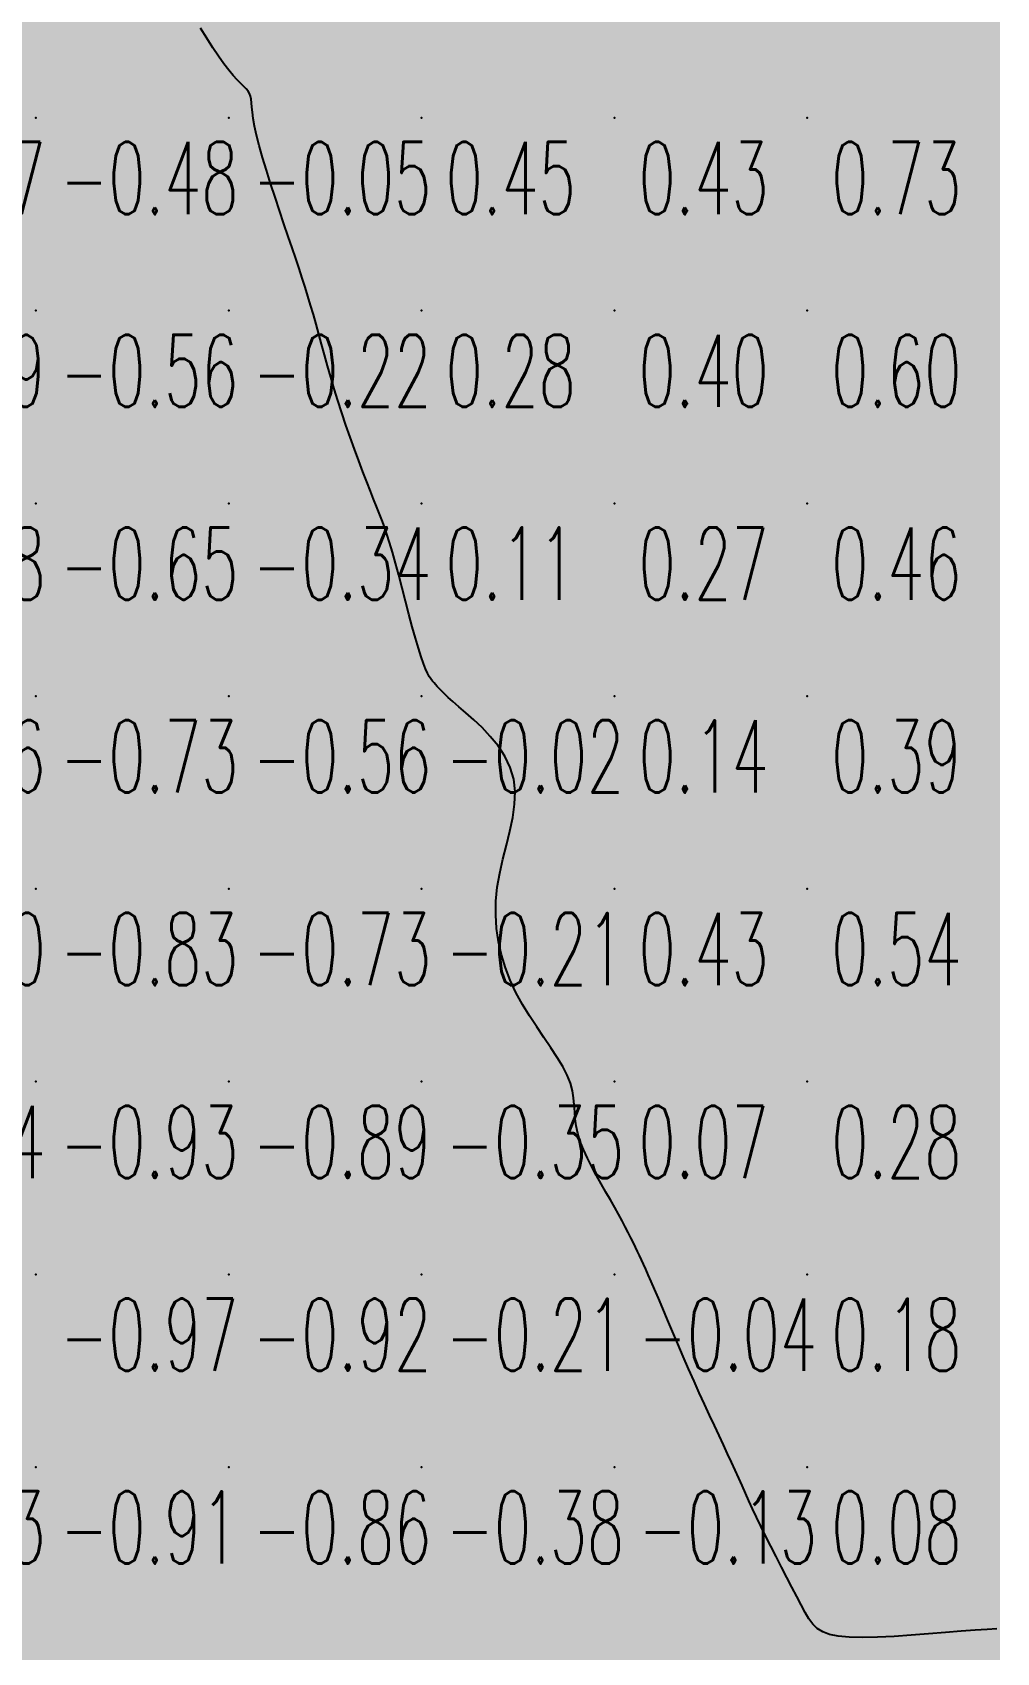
# Model space of a CAD drawing. Header units: millimetres. Extents: x 88261 to 90953, y 390274 to 392322.
# Drawn here: x 90400.1 to 90450.1, y 391297.6 to 391381.7 of the extents above; entities that cross this region are included whole.
import ezdxf
from ezdxf.enums import TextEntityAlignment as Align

# ---------------------------------------------------------------- set-up
doc = ezdxf.new("R2010")
doc.units = ezdxf.units.MM
doc.header["$LTSCALE"] = 25
for name, color, linetype in [('CN_04_00', 242, 'Continuous'), ('COTEAlt', 7, 'Continuous'), ('TN_COLORIAGE', 7, 'Continuous')]:
    doc.layers.add(name, color=color, linetype=linetype)
doc.styles.add('Simplex 1.0', font='Simplex.shx', dxfattribs={"width": 0.99, "height": 2.5})
doc.styles.get("Standard").update_dxf_attribs({"font": 'times.ttf'})

# ---------------------------------------------------------------- blocks, each defined once
blk = doc.blocks.new('COTE')
at = {"color": 0}
blk.add_point((0, 0), dxfattribs=at)
at = {"layer": 'COTEAlt'}
blk.add_attdef('ALT', text='', height=3.75, dxfattribs=at).set_placement((1.25, -1.25), align=Align.TOP_LEFT)

msp = doc.modelspace()

# ---------------------------------------------------------------- linework, layer by layer
at = {"layer": 'CN_04_00', "flags": 128}
msp.add_lwpolyline([(90450.089, 391298.846), (90449.578, 391298.827), (90448.963, 391298.789), (90448.235, 391298.733), (90447.419, 391298.666), (90446.545, 391298.593), (90445.646, 391298.524), (90444.752, 391298.464), (90443.896, 391298.421), (90443.109, 391298.402), (90442.423, 391298.415), (90441.861, 391298.467), (90441.411, 391298.559), (90441.053, 391298.694), (90440.767, 391298.874), (90440.532, 391299.102), (90440.328, 391299.38), (90440.134, 391299.709), (90439.932, 391300.092), (90439.704, 391300.529), (90439.453, 391301.01), (90439.186, 391301.524), (90438.909, 391302.059), (90438.63, 391302.603), (90438.355, 391303.144), (90438.091, 391303.671), (90437.844, 391304.172), (90437.62, 391304.639), (90437.415, 391305.075), (90437.225, 391305.489), (90437.045, 391305.889), (90436.87, 391306.281), (90436.694, 391306.674), (90436.514, 391307.076), (90436.324, 391307.494), (90436.121, 391307.934), (90435.903, 391308.399), (90435.674, 391308.888), (90435.433, 391309.401), (90435.182, 391309.938), (90434.921, 391310.501), (90434.652, 391311.088), (90434.377, 391311.701), (90434.095, 391312.336), (90433.813, 391312.985), (90433.533, 391313.635), (90433.26, 391314.273), (90432.999, 391314.888), (90432.753, 391315.468), (90432.528, 391316), (90432.328, 391316.473), (90432.155, 391316.877), (90432.007, 391317.221), (90431.878, 391317.516), (90431.763, 391317.772), (90431.657, 391318.002), (90431.557, 391318.217), (90431.455, 391318.428), (90431.349, 391318.645), (90431.233, 391318.88), (90431.106, 391319.134), (90430.967, 391319.408), (90430.814, 391319.702), (90430.646, 391320.018), (90430.463, 391320.357), (90430.263, 391320.718), (90430.045, 391321.103), (90429.809, 391321.512), (90429.563, 391321.939), (90429.314, 391322.379), (90429.073, 391322.824), (90428.847, 391323.271), (90428.645, 391323.711), (90428.476, 391324.14), (90428.349, 391324.551), (90428.267, 391324.94), (90428.22, 391325.312), (90428.193, 391325.674), (90428.169, 391326.032), (90428.134, 391326.395), (90428.072, 391326.768), (90427.968, 391327.158), (90427.807, 391327.573), (90427.577, 391328.018), (90427.289, 391328.493), (90426.957, 391328.995), (90426.595, 391329.524), (90426.219, 391330.077), (90425.841, 391330.652), (90425.477, 391331.249), (90425.142, 391331.865), (90424.847, 391332.499), (90424.597, 391333.148), (90424.394, 391333.813), (90424.242, 391334.492), (90424.141, 391335.183), (90424.095, 391335.886), (90424.106, 391336.599), (90424.176, 391337.32), (90424.303, 391338.048), (90424.47, 391338.779), (90424.653, 391339.508), (90424.83, 391340.228), (90424.978, 391340.937), (90425.076, 391341.627), (90425.1, 391342.295), (90425.028, 391342.936), (90424.844, 391343.544), (90424.566, 391344.118), (90424.214, 391344.653), (90423.814, 391345.15), (90423.387, 391345.604), (90422.958, 391346.014), (90422.549, 391346.377), (90422.183, 391346.691), (90421.879, 391346.955), (90421.633, 391347.175), (90421.436, 391347.356), (90421.28, 391347.506), (90421.157, 391347.632), (90421.057, 391347.739), (90420.973, 391347.835), (90420.896, 391347.927), (90420.818, 391348.022), (90420.737, 391348.131), (90420.651, 391348.264), (90420.558, 391348.435), (90420.457, 391348.655), (90420.345, 391348.934), (90420.221, 391349.285), (90420.084, 391349.72), (90419.931, 391350.243), (90419.767, 391350.84), (90419.595, 391351.487), (90419.418, 391352.163), (90419.24, 391352.846), (90419.065, 391353.513), (90418.896, 391354.143), (90418.738, 391354.713), (90418.591, 391355.209), (90418.454, 391355.64), (90418.322, 391356.026), (90418.191, 391356.383), (90418.057, 391356.729), (90417.915, 391357.082), (90417.763, 391357.46), (90417.594, 391357.88), (90417.407, 391358.355), (90417.204, 391358.881), (90416.99, 391359.448), (90416.769, 391360.047), (90416.546, 391360.669), (90416.325, 391361.302), (90416.109, 391361.94), (90415.905, 391362.571), (90415.714, 391363.188), (90415.536, 391363.789), (90415.369, 391364.374), (90415.211, 391364.942), (90415.061, 391365.492), (90414.917, 391366.025), (90414.776, 391366.539), (90414.637, 391367.035), (90414.497, 391367.513), (90414.356, 391367.981), (90414.21, 391368.448), (90414.057, 391368.924), (90413.895, 391369.416), (90413.721, 391369.936), (90413.534, 391370.49), (90413.332, 391371.09), (90413.112, 391371.739), (90412.883, 391372.425), (90412.649, 391373.13), (90412.42, 391373.837), (90412.203, 391374.53), (90412.004, 391375.19), (90411.831, 391375.801), (90411.693, 391376.346), (90411.592, 391376.811), (90411.524, 391377.202), (90411.48, 391377.527), (90411.452, 391377.796), (90411.431, 391378.018), (90411.409, 391378.202), (90411.376, 391378.358), (90411.325, 391378.494), (90411.249, 391378.621), (90411.146, 391378.747), (90411.018, 391378.882), (90410.863, 391379.036), (90410.683, 391379.219), (90410.479, 391379.441), (90410.25, 391379.711), (90409.997, 391380.039), (90409.721, 391380.431), (90409.424, 391380.878), (90409.109, 391381.367), (90408.778, 391381.886)], dxfattribs=at)
at = {"layer": 'TN_COLORIAGE', "color": 91}
for points in [[(90390.249, 391381.103, -0.138), (90390.968, 391377.959, -0.138), (90390.249, 391387.239, -0.138), (90400.249, 391387.239, -0.138)], [(90391.387, 391377.239, -0.138), (90390.968, 391377.959, -0.138), (90400.249, 391377.239, -0.138), (90400.249, 391387.239, -0.138)], [(90400.249, 391377.239), (90407.375, 391384.366), (90400.249, 391387.239), (90404.407, 391387.239)], [(90400.249, 391377.239), (90407.375, 391384.366), (90410.249, 391377.239), (90410.249, 391379.316)], [(90411.612, 391378.603, -0.051), (90410.249, 391379.316, -0.051), (90410.249, 391377.239, -0.051)], [(90411.255, 391377.239, -0.051), (90411.612, 391378.603, -0.051), (90410.249, 391377.239, -0.051)], [(90391.387, 391377.239, -0.48), (90391.709, 391368.7, -0.48), (90400.249, 391377.239, -0.48)], [(90391.94, 391367.239, -0.48), (90391.709, 391368.7, -0.48), (90400.249, 391367.239, -0.48), (90400.249, 391377.239, -0.48)], [(90400.249, 391377.239, -0.051), (90400.249, 391367.239, -0.051), (90410.249, 391377.239, -0.051)], [(90400.249, 391367.239, -0.051), (90410.249, 391367.239, -0.051), (90410.249, 391377.239, -0.051)], [(90410.249, 391367.239), (90413.525, 391370.515), (90410.249, 391377.239), (90411.255, 391377.239)], [(90413.525, 391370.515, -0.221), (90414.637, 391367.239, -0.221), (90410.249, 391367.239, -0.221)], [(90391.796, 391358.787, -0.563), (90391.94, 391367.239, -0.563), (90400.249, 391367.239, -0.563)], [(90392.092, 391357.239, -0.563), (90391.796, 391358.787, -0.563), (90400.249, 391357.239, -0.563), (90400.249, 391367.239, -0.563)], [(90400.249, 391367.239, -0.221), (90400.249, 391357.239, -0.221), (90410.249, 391367.239, -0.221)], [(90400.249, 391357.239, -0.221), (90410.249, 391357.239, -0.221), (90410.249, 391367.239, -0.221)], [(90410.249, 391357.239), (90415.746, 391362.737), (90410.249, 391367.239), (90414.637, 391367.239)], [(90415.746, 391362.737, -0.345), (90417.806, 391357.239, -0.345), (90410.249, 391357.239, -0.345)], [(90391.784, 391348.775, -0.646), (90392.092, 391357.239, -0.646), (90400.249, 391357.239, -0.646)], [(90392.193, 391347.239, -0.646), (90391.784, 391348.775, -0.646), (90400.249, 391347.239, -0.646), (90400.249, 391357.239, -0.646)], [(90400.249, 391357.239, -0.345), (90400.249, 391347.239, -0.345), (90410.249, 391357.239, -0.345)], [(90400.249, 391347.239, -0.345), (90410.249, 391347.239, -0.345), (90410.249, 391357.239, -0.345)], [(90410.249, 391347.239), (90418.593, 391355.583), (90410.249, 391357.239), (90417.806, 391357.239)], [(90410.249, 391347.239), (90418.593, 391355.583), (90420.249, 391347.239), (90420.249, 391348.708)], [(90420.914, 391347.904, -0.019), (90420.249, 391348.708, -0.019), (90420.249, 391347.239, -0.019)], [(90420.914, 391347.904, -0.019), (90421.473, 391347.239, -0.019), (90420.249, 391347.239, -0.019)], [(90392.193, 391347.239, -0.734), (90393.029, 391340.019, -0.734), (90400.249, 391347.239, -0.734)], [(90393.998, 391337.239, -0.734), (90393.029, 391340.019, -0.734), (90400.249, 391337.239, -0.734), (90400.249, 391347.239, -0.734)], [(90400.249, 391347.239, -0.562), (90400.249, 391337.239, -0.562), (90410.249, 391347.239, -0.562)], [(90400.249, 391337.239, -0.562), (90410.249, 391337.239, -0.562), (90410.249, 391347.239, -0.562)], [(90410.249, 391347.239, -0.019), (90410.249, 391337.239, -0.019), (90420.249, 391347.239, -0.019)], [(90410.249, 391337.239, -0.019), (90420.249, 391337.239, -0.019), (90420.249, 391347.239, -0.019)], [(90420.249, 391337.239), (90426.294, 391343.284), (90420.249, 391347.239), (90421.473, 391347.239)], [(90423.518, 391337.239, -0.21), (90426.294, 391343.284, -0.21), (90420.249, 391337.239, -0.21)], [(90393.998, 391337.239, -0.829), (90394.751, 391331.741, -0.829), (90400.249, 391337.239, -0.829)], [(90396.895, 391327.239, -0.829), (90394.751, 391331.741, -0.829), (90400.249, 391327.239, -0.829), (90400.249, 391337.239, -0.829)], [(90400.249, 391337.239, -0.728), (90400.249, 391327.239, -0.728), (90410.249, 391337.239, -0.728)], [(90400.249, 391327.239, -0.728), (90410.249, 391327.239, -0.728), (90410.249, 391337.239, -0.728)], [(90410.249, 391337.239, -0.21), (90410.249, 391327.239, -0.21), (90420.249, 391337.239, -0.21)], [(90410.249, 391327.239, -0.21), (90420.249, 391327.239, -0.21), (90420.249, 391337.239, -0.21)], [(90420.249, 391327.239), (90424.687, 391331.678), (90420.249, 391337.239), (90423.518, 391337.239)], [(90424.687, 391331.678, -0.345), (90428.584, 391327.239, -0.345), (90420.249, 391327.239, -0.345)], [(90396.895, 391327.239, -0.929), (90397.748, 391324.739, -0.929), (90400.249, 391327.239, -0.929)], [(90398.978, 391317.239, -0.929), (90397.748, 391324.739, -0.929), (90400.249, 391317.239, -0.929), (90400.249, 391327.239, -0.929)], [(90400.249, 391327.239, -0.892), (90400.249, 391317.239, -0.892), (90410.249, 391327.239, -0.892)], [(90400.249, 391317.239, -0.892), (90410.249, 391317.239, -0.892), (90410.249, 391327.239, -0.892)], [(90410.249, 391327.239, -0.345), (90410.249, 391317.239, -0.345), (90420.249, 391327.239, -0.345)], [(90410.249, 391317.239, -0.345), (90420.249, 391317.239, -0.345), (90420.249, 391327.239, -0.345)], [(90420.249, 391327.239), (90428.584, 391327.239), (90420.249, 391317.239), (90427.815, 391324.806)], [(90420.249, 391317.239), (90427.815, 391324.806), (90430.249, 391317.239), (90430.249, 391320.842)], [(90431.457, 391318.448, -0.039), (90430.249, 391320.842, -0.039), (90430.249, 391317.239, -0.039)], [(90431.457, 391318.448, -0.039), (90432.018, 391317.239, -0.039), (90430.249, 391317.239, -0.039)], [(90398.378, 391315.368, -0.915), (90396.356, 391307.239, -0.915), (90400.249, 391317.239, -0.915), (90400.249, 391307.239, -0.915)], [(90398.378, 391315.368, -0.969), (90398.978, 391317.239, -0.969), (90400.249, 391317.239, -0.969)], [(90400.249, 391317.239, -0.924), (90400.249, 391307.239, -0.924), (90410.249, 391317.239, -0.924)], [(90400.249, 391307.239, -0.924), (90410.249, 391307.239, -0.924), (90410.249, 391317.239, -0.924)], [(90410.249, 391307.239, -0.214), (90420.249, 391307.239, -0.214), (90420.249, 391317.239, -0.214)], [(90410.249, 391317.239, -0.214), (90410.249, 391307.239, -0.214), (90420.249, 391317.239, -0.214)], [(90420.249, 391307.239, -0.039), (90430.249, 391307.239, -0.039), (90430.249, 391317.239, -0.039)], [(90420.249, 391317.239, -0.039), (90420.249, 391307.239, -0.039), (90430.249, 391317.239, -0.039)], [(90430.249, 391307.239), (90434.44, 391311.431), (90430.249, 391317.239), (90432.018, 391317.239)], [(90434.44, 391311.431, -0.13), (90436.48, 391307.239, -0.13), (90430.249, 391307.239, -0.13)], [(90394.215, 391301.206, -0.893), (90393.681, 391297.239, -0.893), (90400.249, 391307.239, -0.893), (90400.249, 391297.239, -0.893)], [(90394.215, 391301.206, -0.915), (90396.356, 391307.239, -0.915), (90400.249, 391307.239, -0.915)], [(90400.249, 391307.239, -0.865), (90400.249, 391297.239, -0.865), (90410.249, 391307.239, -0.865)], [(90400.249, 391297.239, -0.865), (90410.249, 391297.239, -0.865), (90410.249, 391307.239, -0.865)], [(90410.249, 391297.239, -0.385), (90420.249, 391297.239, -0.385), (90420.249, 391307.239, -0.385)], [(90410.249, 391307.239, -0.385), (90410.249, 391297.239, -0.385), (90420.249, 391307.239, -0.385)], [(90420.249, 391297.239, -0.13), (90430.249, 391297.239, -0.13), (90430.249, 391307.239, -0.13)], [(90420.249, 391307.239, -0.13), (90420.249, 391297.239, -0.13), (90430.249, 391307.239, -0.13)], [(90430.249, 391297.239), (90437.584, 391304.575), (90430.249, 391307.239), (90436.48, 391307.239)], [(90430.249, 391297.239), (90437.584, 391304.575), (90440.249, 391297.239), (90440.249, 391299.494)], [(90441.011, 391298.001, -0.023), (90440.249, 391299.494, -0.023), (90440.249, 391297.239, -0.023)], [(90450.249, 391297.239), (90450.249, 391298.993), (90440.249, 391297.239), (90441.011, 391298.001)]]:
    msp.add_solid(points, dxfattribs=at)
at = {"layer": 'TN_COLORIAGE', "color": 81}
for points in [[(90410.249, 391379.316, 0.193), (90407.375, 391384.366, 0.193), (90410.249, 391387.239, 0.193)], [(90410.249, 391379.316, 0.321), (90411.612, 391378.603, 0.321), (90410.249, 391387.239, 0.321), (90420.249, 391387.239, 0.321)], [(90411.612, 391378.603, 0.454), (90411.255, 391377.239, 0.454), (90420.249, 391387.239, 0.454), (90420.249, 391377.239, 0.454)], [(90420.249, 391377.239, 0.357), (90430.249, 391377.239, 0.357), (90430.249, 391387.239, 0.357)], [(90420.249, 391387.239, 0.357), (90420.249, 391377.239, 0.357), (90430.249, 391387.239, 0.357)], [(90430.249, 391387.239, 0.802), (90430.249, 391377.239, 0.802), (90440.249, 391387.239, 0.802)], [(90430.249, 391377.239, 0.802), (90440.249, 391377.239, 0.802), (90440.249, 391387.239, 0.802)], [(90440.249, 391387.239, 0.998), (90440.249, 391377.239, 0.998), (90450.249, 391387.239, 0.998)], [(90440.249, 391377.239, 0.998), (90450.249, 391377.239, 0.998), (90450.249, 391387.239, 0.998)], [(90411.255, 391377.239, 0.454), (90413.525, 391370.515, 0.454), (90420.249, 391377.239, 0.454)], [(90414.637, 391367.239, 0.454), (90413.525, 391370.515, 0.454), (90420.249, 391367.239, 0.454), (90420.249, 391377.239, 0.454)], [(90420.249, 391377.239, 0.431), (90420.249, 391367.239, 0.431), (90430.249, 391377.239, 0.431)], [(90420.249, 391367.239, 0.431), (90430.249, 391367.239, 0.431), (90430.249, 391377.239, 0.431)], [(90430.249, 391377.239, 0.728), (90430.249, 391367.239, 0.728), (90440.249, 391377.239, 0.728)], [(90430.249, 391367.239, 0.728), (90440.249, 391367.239, 0.728), (90440.249, 391377.239, 0.728)], [(90440.249, 391377.239, 0.92), (90440.249, 391367.239, 0.92), (90450.249, 391377.239, 0.92)], [(90440.249, 391367.239, 0.92), (90450.249, 391367.239, 0.92), (90450.249, 391377.239, 0.92)], [(90414.637, 391367.239, 0.283), (90415.746, 391362.737, 0.283), (90420.249, 391367.239, 0.283)], [(90417.806, 391357.239, 0.283), (90415.746, 391362.737, 0.283), (90420.249, 391357.239, 0.283), (90420.249, 391367.239, 0.283)], [(90420.249, 391367.239, 0.397), (90420.249, 391357.239, 0.397), (90430.249, 391367.239, 0.397)], [(90420.249, 391357.239, 0.397), (90430.249, 391357.239, 0.397), (90430.249, 391367.239, 0.397)], [(90430.249, 391357.239, 0.595), (90440.249, 391357.239, 0.595), (90440.249, 391367.239, 0.595)], [(90430.249, 391367.239, 0.595), (90430.249, 391357.239, 0.595), (90440.249, 391367.239, 0.595)], [(90440.249, 391367.239, 0.788), (90440.249, 391357.239, 0.788), (90450.249, 391367.239, 0.788)], [(90440.249, 391357.239, 0.788), (90450.249, 391357.239, 0.788), (90450.249, 391367.239, 0.788)], [(90417.806, 391357.239, 0.111), (90418.593, 391355.583, 0.111), (90420.249, 391357.239, 0.111)], [(90420.249, 391348.708, 0.111), (90418.593, 391355.583, 0.111), (90420.249, 391357.239, 0.111)], [(90420.249, 391348.708, 0.269), (90420.914, 391347.904, 0.269), (90420.249, 391357.239, 0.269), (90430.249, 391357.239, 0.269)], [(90421.473, 391347.239, 0.269), (90420.914, 391347.904, 0.269), (90430.249, 391347.239, 0.269), (90430.249, 391357.239, 0.269)], [(90430.249, 391357.239, 0.463), (90430.249, 391347.239, 0.463), (90440.249, 391357.239, 0.463)], [(90430.249, 391347.239, 0.463), (90440.249, 391347.239, 0.463), (90440.249, 391357.239, 0.463)], [(90440.249, 391357.239, 0.655), (90440.249, 391347.239, 0.655), (90450.249, 391357.239, 0.655)], [(90440.249, 391347.239, 0.655), (90450.249, 391347.239, 0.655), (90450.249, 391357.239, 0.655)], [(90421.473, 391347.239, 0.138), (90426.294, 391343.284, 0.138), (90430.249, 391347.239, 0.138)], [(90426.294, 391343.284, 0.433), (90423.518, 391337.239, 0.433), (90430.249, 391347.239, 0.433), (90430.249, 391337.239, 0.433)], [(90430.249, 391337.239, 0.386), (90440.249, 391337.239, 0.386), (90440.249, 391347.239, 0.386)], [(90430.249, 391347.239, 0.386), (90430.249, 391337.239, 0.386), (90440.249, 391347.239, 0.386)], [(90440.249, 391347.239, 0.641), (90440.249, 391337.239, 0.641), (90450.249, 391347.239, 0.641)], [(90440.249, 391337.239, 0.641), (90450.249, 391337.239, 0.641), (90450.249, 391347.239, 0.641)], [(90423.518, 391337.239, 0.433), (90424.687, 391331.678, 0.433), (90430.249, 391337.239, 0.433)], [(90428.584, 391327.239, 0.433), (90424.687, 391331.678, 0.433), (90430.249, 391327.239, 0.433), (90430.249, 391337.239, 0.433)], [(90430.249, 391337.239, 0.543), (90430.249, 391327.239, 0.543), (90440.249, 391337.239, 0.543)], [(90430.249, 391327.239, 0.543), (90440.249, 391327.239, 0.543), (90440.249, 391337.239, 0.543)], [(90440.249, 391337.239, 0.647), (90440.249, 391327.239, 0.647), (90450.249, 391337.239, 0.647)], [(90440.249, 391327.239, 0.647), (90450.249, 391327.239, 0.647), (90450.249, 391337.239, 0.647)], [(90427.815, 391324.806, 0.069), (90428.584, 391327.239, 0.069), (90430.249, 391327.239, 0.069)], [(90430.249, 391320.842, 0.069), (90427.815, 391324.806, 0.069), (90430.249, 391327.239, 0.069)], [(90430.249, 391320.842, 0.282), (90431.457, 391318.448, 0.282), (90430.249, 391327.239, 0.282), (90440.249, 391327.239, 0.282)], [(90432.018, 391317.239, 0.282), (90431.457, 391318.448, 0.282), (90440.249, 391317.239, 0.282), (90440.249, 391327.239, 0.282)], [(90440.249, 391317.239, 0.482), (90450.249, 391317.239, 0.482), (90450.249, 391327.239, 0.482)], [(90440.249, 391327.239, 0.482), (90440.249, 391317.239, 0.482), (90450.249, 391327.239, 0.482)], [(90432.018, 391317.239, 0.181), (90434.44, 391311.431, 0.181), (90440.249, 391317.239, 0.181)], [(90436.48, 391307.239, 0.181), (90434.44, 391311.431, 0.181), (90440.249, 391307.239, 0.181), (90440.249, 391317.239, 0.181)], [(90440.249, 391307.239, 0.38), (90450.249, 391307.239, 0.38), (90450.249, 391317.239, 0.38)], [(90440.249, 391317.239, 0.38), (90440.249, 391307.239, 0.38), (90450.249, 391317.239, 0.38)], [(90436.48, 391307.239, 0.079), (90437.584, 391304.575, 0.079), (90440.249, 391307.239, 0.079)], [(90440.249, 391299.494, 0.079), (90437.584, 391304.575, 0.079), (90440.249, 391307.239, 0.079)], [(90440.249, 391299.494, 0.278), (90441.011, 391298.001, 0.278), (90440.249, 391307.239, 0.278), (90450.249, 391307.239, 0.278)], [(90441.011, 391298.001, 0.278), (90450.249, 391298.993, 0.278), (90450.249, 391307.239, 0.278)]]:
    msp.add_solid(points, dxfattribs=at)

# ---------------------------------------------------------------- block references
at = {"layer": 'COTEAlt'}
ref = msp.add_blockref('COTE', (90390.249, 391377.239), dxfattribs=at)
ref.add_attrib('ALT', '-1.07', dxfattribs={"height": 3.75, "style": 'Simplex 1.0', "width": 0.6}).set_placement((90391.499, 391375.989), align=Align.TOP_LEFT)
ref = msp.add_blockref('COTE', (90400.249, 391377.239), dxfattribs=at)
ref.add_attrib('ALT', '-0.48', dxfattribs={"height": 3.75, "style": 'Simplex 1.0', "width": 0.6}).set_placement((90401.499, 391375.989), align=Align.TOP_LEFT)
ref = msp.add_blockref('COTE', (90410.249, 391377.239), dxfattribs=at)
ref.add_attrib('ALT', '-0.05', dxfattribs={"height": 3.75, "style": 'Simplex 1.0', "width": 0.6}).set_placement((90411.499, 391375.989), align=Align.TOP_LEFT)
ref = msp.add_blockref('COTE', (90420.249, 391377.239), dxfattribs=at)
ref.add_attrib('ALT', '0.45', dxfattribs={"height": 3.75, "style": 'Simplex 1.0', "width": 0.6}).set_placement((90421.499, 391375.989), align=Align.TOP_LEFT)
ref = msp.add_blockref('COTE', (90430.249, 391377.239), dxfattribs=at)
ref.add_attrib('ALT', '0.43', dxfattribs={"height": 3.75, "style": 'Simplex 1.0', "width": 0.6}).set_placement((90431.499, 391375.989), align=Align.TOP_LEFT)
ref = msp.add_blockref('COTE', (90440.249, 391377.239), dxfattribs=at)
ref.add_attrib('ALT', '0.73', dxfattribs={"height": 3.75, "style": 'Simplex 1.0', "width": 0.6}).set_placement((90441.499, 391375.989), align=Align.TOP_LEFT)
ref = msp.add_blockref('COTE', (90390.249, 391367.239), dxfattribs=at)
ref.add_attrib('ALT', '-1.09', dxfattribs={"height": 3.75, "style": 'Simplex 1.0', "width": 0.6}).set_placement((90391.499, 391365.989), align=Align.TOP_LEFT)
ref = msp.add_blockref('COTE', (90400.249, 391367.239), dxfattribs=at)
ref.add_attrib('ALT', '-0.56', dxfattribs={"height": 3.75, "style": 'Simplex 1.0', "width": 0.6}).set_placement((90401.499, 391365.989), align=Align.TOP_LEFT)
ref = msp.add_blockref('COTE', (90410.249, 391367.239), dxfattribs=at)
ref.add_attrib('ALT', '-0.22', dxfattribs={"height": 3.75, "style": 'Simplex 1.0', "width": 0.6}).set_placement((90411.499, 391365.989), align=Align.TOP_LEFT)
ref = msp.add_blockref('COTE', (90420.249, 391367.239), dxfattribs=at)
ref.add_attrib('ALT', '0.28', dxfattribs={"height": 3.75, "style": 'Simplex 1.0', "width": 0.6}).set_placement((90421.499, 391365.989), align=Align.TOP_LEFT)
ref = msp.add_blockref('COTE', (90430.249, 391367.239), dxfattribs=at)
ref.add_attrib('ALT', '0.40', dxfattribs={"height": 3.75, "style": 'Simplex 1.0', "width": 0.6}).set_placement((90431.499, 391365.989), align=Align.TOP_LEFT)
ref = msp.add_blockref('COTE', (90440.249, 391367.239), dxfattribs=at)
ref.add_attrib('ALT', '0.60', dxfattribs={"height": 3.75, "style": 'Simplex 1.0', "width": 0.6}).set_placement((90441.499, 391365.989), align=Align.TOP_LEFT)
ref = msp.add_blockref('COTE', (90390.249, 391357.239), dxfattribs=at)
ref.add_attrib('ALT', '-1.08', dxfattribs={"height": 3.75, "style": 'Simplex 1.0', "width": 0.6}).set_placement((90391.499, 391355.989), align=Align.TOP_LEFT)
ref = msp.add_blockref('COTE', (90400.249, 391357.239), dxfattribs=at)
ref.add_attrib('ALT', '-0.65', dxfattribs={"height": 3.75, "style": 'Simplex 1.0', "width": 0.6}).set_placement((90401.499, 391355.989), align=Align.TOP_LEFT)
ref = msp.add_blockref('COTE', (90410.249, 391357.239), dxfattribs=at)
ref.add_attrib('ALT', '-0.34', dxfattribs={"height": 3.75, "style": 'Simplex 1.0', "width": 0.6}).set_placement((90411.499, 391355.989), align=Align.TOP_LEFT)
ref = msp.add_blockref('COTE', (90420.249, 391357.239), dxfattribs=at)
ref.add_attrib('ALT', '0.11', dxfattribs={"height": 3.75, "style": 'Simplex 1.0', "width": 0.6}).set_placement((90421.499, 391355.989), align=Align.TOP_LEFT)
ref = msp.add_blockref('COTE', (90430.249, 391357.239), dxfattribs=at)
ref.add_attrib('ALT', '0.27', dxfattribs={"height": 3.75, "style": 'Simplex 1.0', "width": 0.6}).set_placement((90431.499, 391355.989), align=Align.TOP_LEFT)
ref = msp.add_blockref('COTE', (90440.249, 391357.239), dxfattribs=at)
ref.add_attrib('ALT', '0.46', dxfattribs={"height": 3.75, "style": 'Simplex 1.0', "width": 0.6}).set_placement((90441.499, 391355.989), align=Align.TOP_LEFT)
ref = msp.add_blockref('COTE', (90390.249, 391347.239), dxfattribs=at)
ref.add_attrib('ALT', '-1.06', dxfattribs={"height": 3.75, "style": 'Simplex 1.0', "width": 0.6}).set_placement((90391.499, 391345.989), align=Align.TOP_LEFT)
ref = msp.add_blockref('COTE', (90400.249, 391347.239), dxfattribs=at)
ref.add_attrib('ALT', '-0.73', dxfattribs={"height": 3.75, "style": 'Simplex 1.0', "width": 0.6}).set_placement((90401.499, 391345.989), align=Align.TOP_LEFT)
ref = msp.add_blockref('COTE', (90410.249, 391347.239), dxfattribs=at)
ref.add_attrib('ALT', '-0.56', dxfattribs={"height": 3.75, "style": 'Simplex 1.0', "width": 0.6}).set_placement((90411.499, 391345.989), align=Align.TOP_LEFT)
ref = msp.add_blockref('COTE', (90420.249, 391347.239), dxfattribs=at)
ref.add_attrib('ALT', '-0.02', dxfattribs={"height": 3.75, "style": 'Simplex 1.0', "width": 0.6}).set_placement((90421.499, 391345.989), align=Align.TOP_LEFT)
ref = msp.add_blockref('COTE', (90430.249, 391347.239), dxfattribs=at)
ref.add_attrib('ALT', '0.14', dxfattribs={"height": 3.75, "style": 'Simplex 1.0', "width": 0.6}).set_placement((90431.499, 391345.989), align=Align.TOP_LEFT)
ref = msp.add_blockref('COTE', (90440.249, 391347.239), dxfattribs=at)
ref.add_attrib('ALT', '0.39', dxfattribs={"height": 3.75, "style": 'Simplex 1.0', "width": 0.6}).set_placement((90441.499, 391345.989), align=Align.TOP_LEFT)
ref = msp.add_blockref('COTE', (90390.249, 391337.239), dxfattribs=at)
ref.add_attrib('ALT', '-1.10', dxfattribs={"height": 3.75, "style": 'Simplex 1.0', "width": 0.6}).set_placement((90391.499, 391335.989), align=Align.TOP_LEFT)
ref = msp.add_blockref('COTE', (90400.249, 391337.239), dxfattribs=at)
ref.add_attrib('ALT', '-0.83', dxfattribs={"height": 3.75, "style": 'Simplex 1.0', "width": 0.6}).set_placement((90401.499, 391335.989), align=Align.TOP_LEFT)
ref = msp.add_blockref('COTE', (90410.249, 391337.239), dxfattribs=at)
ref.add_attrib('ALT', '-0.73', dxfattribs={"height": 3.75, "style": 'Simplex 1.0', "width": 0.6}).set_placement((90411.499, 391335.989), align=Align.TOP_LEFT)
ref = msp.add_blockref('COTE', (90420.249, 391337.239), dxfattribs=at)
ref.add_attrib('ALT', '-0.21', dxfattribs={"height": 3.75, "style": 'Simplex 1.0', "width": 0.6}).set_placement((90421.499, 391335.989), align=Align.TOP_LEFT)
ref = msp.add_blockref('COTE', (90430.249, 391337.239), dxfattribs=at)
ref.add_attrib('ALT', '0.43', dxfattribs={"height": 3.75, "style": 'Simplex 1.0', "width": 0.6}).set_placement((90431.499, 391335.989), align=Align.TOP_LEFT)
ref = msp.add_blockref('COTE', (90440.249, 391337.239), dxfattribs=at)
ref.add_attrib('ALT', '0.54', dxfattribs={"height": 3.75, "style": 'Simplex 1.0', "width": 0.6}).set_placement((90441.499, 391335.989), align=Align.TOP_LEFT)
ref = msp.add_blockref('COTE', (90390.249, 391327.239), dxfattribs=at)
ref.add_attrib('ALT', '-1.14', dxfattribs={"height": 3.75, "style": 'Simplex 1.0', "width": 0.6}).set_placement((90391.499, 391325.989), align=Align.TOP_LEFT)
ref = msp.add_blockref('COTE', (90400.249, 391327.239), dxfattribs=at)
ref.add_attrib('ALT', '-0.93', dxfattribs={"height": 3.75, "style": 'Simplex 1.0', "width": 0.6}).set_placement((90401.499, 391325.989), align=Align.TOP_LEFT)
ref = msp.add_blockref('COTE', (90410.249, 391327.239), dxfattribs=at)
ref.add_attrib('ALT', '-0.89', dxfattribs={"height": 3.75, "style": 'Simplex 1.0', "width": 0.6}).set_placement((90411.499, 391325.989), align=Align.TOP_LEFT)
ref = msp.add_blockref('COTE', (90420.249, 391327.239), dxfattribs=at)
ref.add_attrib('ALT', '-0.35', dxfattribs={"height": 3.75, "style": 'Simplex 1.0', "width": 0.6}).set_placement((90421.499, 391325.989), align=Align.TOP_LEFT)
ref = msp.add_blockref('COTE', (90430.249, 391327.239), dxfattribs=at)
ref.add_attrib('ALT', '0.07', dxfattribs={"height": 3.75, "style": 'Simplex 1.0', "width": 0.6}).set_placement((90431.499, 391325.989), align=Align.TOP_LEFT)
ref = msp.add_blockref('COTE', (90440.249, 391327.239), dxfattribs=at)
ref.add_attrib('ALT', '0.28', dxfattribs={"height": 3.75, "style": 'Simplex 1.0', "width": 0.6}).set_placement((90441.499, 391325.989), align=Align.TOP_LEFT)
ref = msp.add_blockref('COTE', (90400.249, 391317.239), dxfattribs=at)
ref.add_attrib('ALT', '-0.97', dxfattribs={"height": 3.75, "style": 'Simplex 1.0', "width": 0.6}).set_placement((90401.499, 391315.989), align=Align.TOP_LEFT)
ref = msp.add_blockref('COTE', (90410.249, 391317.239), dxfattribs=at)
ref.add_attrib('ALT', '-0.92', dxfattribs={"height": 3.75, "style": 'Simplex 1.0', "width": 0.6}).set_placement((90411.499, 391315.989), align=Align.TOP_LEFT)
ref = msp.add_blockref('COTE', (90420.249, 391317.239), dxfattribs=at)
ref.add_attrib('ALT', '-0.21', dxfattribs={"height": 3.75, "style": 'Simplex 1.0', "width": 0.6}).set_placement((90421.499, 391315.989), align=Align.TOP_LEFT)
ref = msp.add_blockref('COTE', (90430.249, 391317.239), dxfattribs=at)
ref.add_attrib('ALT', '-0.04', dxfattribs={"height": 3.75, "style": 'Simplex 1.0', "width": 0.6}).set_placement((90431.499, 391315.989), align=Align.TOP_LEFT)
ref = msp.add_blockref('COTE', (90440.249, 391317.239), dxfattribs=at)
ref.add_attrib('ALT', '0.18', dxfattribs={"height": 3.75, "style": 'Simplex 1.0', "width": 0.6}).set_placement((90441.499, 391315.989), align=Align.TOP_LEFT)
ref = msp.add_blockref('COTE', (90390.249, 391307.239), dxfattribs=at)
ref.add_attrib('ALT', '-1.13', dxfattribs={"height": 3.75, "style": 'Simplex 1.0', "width": 0.6}).set_placement((90391.499, 391305.989), align=Align.TOP_LEFT)
ref = msp.add_blockref('COTE', (90400.249, 391307.239), dxfattribs=at)
ref.add_attrib('ALT', '-0.91', dxfattribs={"height": 3.75, "style": 'Simplex 1.0', "width": 0.6}).set_placement((90401.499, 391305.989), align=Align.TOP_LEFT)
ref = msp.add_blockref('COTE', (90410.249, 391307.239), dxfattribs=at)
ref.add_attrib('ALT', '-0.86', dxfattribs={"height": 3.75, "style": 'Simplex 1.0', "width": 0.6}).set_placement((90411.499, 391305.989), align=Align.TOP_LEFT)
ref = msp.add_blockref('COTE', (90420.249, 391307.239), dxfattribs=at)
ref.add_attrib('ALT', '-0.38', dxfattribs={"height": 3.75, "style": 'Simplex 1.0', "width": 0.6}).set_placement((90421.499, 391305.989), align=Align.TOP_LEFT)
ref = msp.add_blockref('COTE', (90430.249, 391307.239), dxfattribs=at)
ref.add_attrib('ALT', '-0.13', dxfattribs={"height": 3.75, "style": 'Simplex 1.0', "width": 0.6}).set_placement((90431.499, 391305.989), align=Align.TOP_LEFT)
ref = msp.add_blockref('COTE', (90440.249, 391307.239), dxfattribs=at)
ref.add_attrib('ALT', '0.08', dxfattribs={"height": 3.75, "style": 'Simplex 1.0', "width": 0.6}).set_placement((90441.499, 391305.989), align=Align.TOP_LEFT)

doc.saveas('drawing.dxf')
